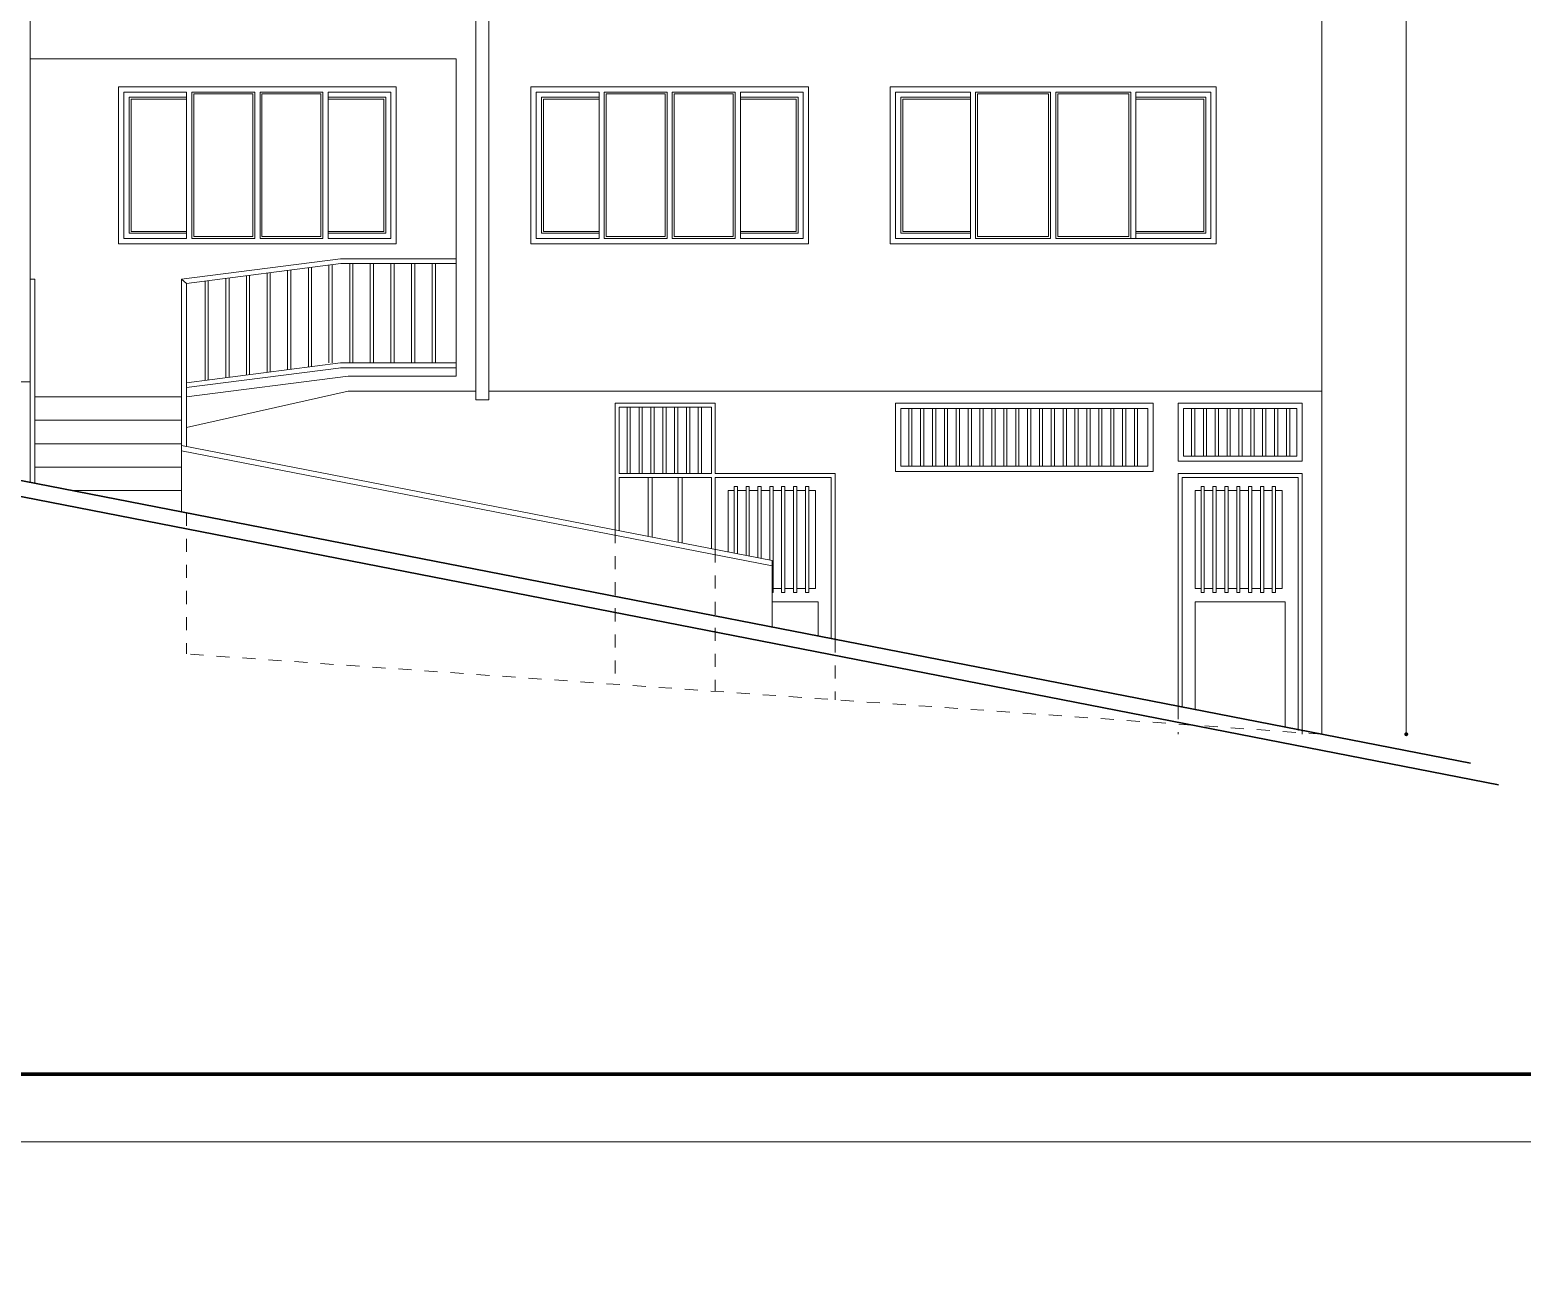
# Model space of a CAD drawing. Header units: inches. Extents: x 2908 to 3459, y -3172 to -55.
# Drawn here: x 3290.21 to 3301.66, y -313.32 to -303.86 of the extents above; entities that cross this region are included whole.
import ezdxf

# ---------------------------------------------------------------- set-up
doc = ezdxf.new("R2010")
doc.units = ezdxf.units.IN
doc.header["$MEASUREMENT"] = 0
doc.linetypes.add('ACAD_ISO03W100', pattern=[30, 12, -18])
for name, color, linetype, lineweight in [('COLUMNAS', 1, 'Continuous', 35), ('COTA', 1, 'Continuous', 9), ('LINEAS DE PROYECCIÒN', 74, 'ACAD_ISO03W100', 18), ('muros bajitos', 4, 'Continuous', 15), ('Márgen', 7, 'Continuous', 80)]:
    doc.layers.add(name, color=color, linetype=linetype, lineweight=lineweight)
doc.styles.add('Arial new', font='arial.ttf')
doc.dimstyles.new('GUS', dxfattribs={"dimtxt": 0.1, "dimasz": 0.03, "dimexe": 0.05, "dimexo": 0.05, "dimgap": 0.005, "dimtad": 0, "dimzin": 1, "dimdsep": 46, "dimtxsty": 'Arial new', "dimblk": 'DOT', "dimcen": 0.01, "dimse1": 1, "dimse2": 1, "dimclrd": 1, "dimclre": 252, "dimclrt": 1, "dimaunit": 1, "dimadec": 0, "dimazin": 2, "dimtfac": 1, "dimtmove": 0, "dimatfit": 2, "dimldrblk": 'ARCHTICK', "dimfxl": 1, "dimlwd": -1, "dimlwe": -1, "dimarcsym": 1})

# ---------------------------------------------------------------- blocks, each defined once
blk = doc.blocks.new('_Dot')
at = {"color": 0, "linetype": 'ByBlock', "lineweight": -2}
blk.add_line((-0.5, 0), (-1, 0), dxfattribs=at)
at = {"color": 0, "linetype": 'ByBlock', "const_width": 0.5}
blk.add_lwpolyline([(-0.25, 0, 1), (0.25, 0, 1)], format="xyb", close=True, dxfattribs=at)
blk = doc.blocks.new('*D4669')
at = {"layer": 'Defpoints', "color": 0, "transparency": 16777216}
for p in [(3300.122, -297.959, -12.276), (3300.771, -297.959), (3300.122, -309.262, -12.276)]:
    blk.add_point(p, dxfattribs=at)
at = {"layer": 'muros bajitos', "color": 1, "linetype": 'Continuous', "transparency": 16777216}
for p, q in [((3300.771, -297.989), (3300.771, -303.442)), ((3300.771, -309.232), (3300.771, -303.779))]:
    blk.add_line(p, q, dxfattribs=at)
at = {"layer": 'muros bajitos', "color": 1, "transparency": 16777216, "xscale": 0.03, "yscale": 0.03, "zscale": 0.03}
for p, rotation in [((3300.771, -297.959), 90), ((3300.771, -309.262), 270)]:
    blk.add_blockref('_Dot', p, dxfattribs=dict(at, rotation=rotation))
at = {"layer": 'muros bajitos', "color": 1, "transparency": 16777216, "insert": (3300.771, -303.61), "char_height": 0.1, "attachment_point": 5, "rotation": 90, "style": 'Arial new'}
blk.add_mtext('11.30', dxfattribs=at)
blk = doc.blocks.new('_ArchTick')
at = {"color": 0, "linetype": 'ByBlock', "const_width": 0.15}
blk.add_lwpolyline([(-0.5, -0.5), (0.5, 0.5)], dxfattribs=at)

msp = doc.modelspace()

# ---------------------------------------------------------------- linework, layer by layer
at = {"layer": 'COLUMNAS'}
for p, q in [((3301.263, -309.485, -7.182), (3273.332, -304.038, -7.182)), ((3301.479, -309.649, -7.182), (3273.332, -304.16, -7.182))]:
    msp.add_line(p, q, dxfattribs=at)
at = {"layer": 'COTA'}
msp.add_lwpolyline([(3272.711, -312.389), (3272.711, -287.389), (3307.711, -287.389), (3307.711, -312.389), (3272.711, -312.389)], close=True, dxfattribs=at)
at = {"layer": 'LINEAS DE PROYECCIÒN', "ltscale": 0.003}
for p, q in [((3289.739, -306.559, -7.154), (3290.211, -306.559, -7.198)), ((3291.411, -307.563, -6.923), (3291.411, -308.646, -6.923)), ((3294.702, -307.696, 5.094), (3294.702, -308.879, 5.094)), ((3295.469, -307.845, -7.182), (3295.469, -308.933, -7.182)), ((3296.389, -308.534, -7.182), (3296.389, -308.998, -7.182)), ((3300.122, -309.262, -7.182), (3291.411, -308.646, -7.182)), ((3299.022, -309.047, -7.182), (3299.022, -309.262, -7.182)), ((3299.972, -309.233, -7.182), (3299.972, -309.262, -7.182))]:
    msp.add_line(p, q, dxfattribs=at)
at = {"layer": 'muros bajitos'}
for p, q in [((3290.211, -307.329, -6.923), (3290.211, -297.959, -0.11)), ((3300.122, -306.629, -6.923), (3300.122, -297.959, -7.182)), ((3293.631, -306.697, -6.923), (3293.631, -301.244, -6.923)), ((3293.731, -306.697, -6.923), (3293.731, -301.244, -6.923)), ((3293.481, -304.08, -7.182), (3290.211, -304.08, -7.182)), ((3293.481, -306.514, -6.923), (3293.481, -304.08, -6.923)), ((3290.891, -305.499, -6.923), (3290.891, -304.295, -6.923)), ((3292.937, -304.295, 5.094), (3290.891, -304.295, 5.094)), ((3290.891, -305.499, -6.923), (3290.891, -304.295, -6.923)), ((3290.891, -304.295, 5.094), (3293.02, -304.295, 5.094)), ((3290.931, -305.459, -6.923), (3290.931, -304.335, -6.923)), ((3290.931, -304.335, 5.094), (3291.413, -304.335, 5.094)), ((3291.413, -304.335, 5.094), (3291.413, -305.459, 5.094)), ((3291.453, -304.335, 5.094), (3291.936, -304.335, 5.094)), ((3291.453, -304.335, 5.094), (3291.453, -305.459, 5.094)), ((3291.468, -304.35, 5.094), (3291.921, -304.35, 5.094)), ((3291.468, -304.35, 5.094), (3291.468, -305.444, 5.094)), ((3291.921, -304.35, 4.545), (3291.921, -305.444, -6.375)), ((3291.936, -304.335, 4.695), (3291.936, -305.459, -6.524)), ((3291.976, -304.335, 5.094), (3292.458, -304.335, 5.094)), ((3291.976, -304.335, 4.695), (3291.976, -305.459, -6.524)), ((3291.991, -304.35, 5.094), (3292.443, -304.35, 5.094)), ((3291.991, -304.35, 4.545), (3291.991, -305.444, -6.375)), ((3292.443, -304.35, 5.094), (3292.443, -305.444, 5.094)), ((3292.458, -304.335, 5.094), (3292.458, -305.459, 5.094)), ((3292.498, -304.335, 5.094), (3292.98, -304.335, 5.094)), ((3292.498, -304.335, 5.094), (3292.498, -305.459, 5.094)), ((3292.98, -305.459, -6.923), (3292.98, -304.335, -6.923)), ((3293.02, -305.499, -6.923), (3293.02, -304.295, -6.923)), ((3294.055, -305.499, -6.923), (3294.055, -304.295, -6.923)), ((3296.101, -304.295, -6.923), (3294.055, -304.295, -6.923)), ((3294.055, -304.295, -6.923), (3296.184, -304.295, -6.923)), ((3294.095, -305.459, -18.941), (3294.095, -304.335, -18.941)), ((3294.095, -304.335, -6.923), (3294.577, -304.335, -6.923)), ((3294.577, -304.335, -6.923), (3294.577, -305.459, -6.923)), ((3294.617, -304.335, -6.923), (3295.099, -304.335, -6.923)), ((3294.617, -304.335, -6.923), (3294.617, -305.459, -6.923)), ((3294.632, -304.35, -6.923), (3295.084, -304.35, -6.923)), ((3294.632, -304.35, -6.923), (3294.632, -305.444, -6.923)), ((3295.084, -304.35, -7.472), (3295.084, -305.444, -18.392)), ((3295.099, -304.335, -7.323), (3295.099, -305.459, -18.542)), ((3295.139, -304.335, -6.923), (3295.622, -304.335, -6.923)), ((3295.139, -304.335, -7.323), (3295.139, -305.459, -18.542)), ((3295.154, -304.35, -6.923), (3295.607, -304.35, -6.923)), ((3295.154, -304.35, -7.472), (3295.154, -305.444, -18.392)), ((3295.607, -304.35, -6.923), (3295.607, -305.444, -6.923)), ((3295.622, -304.335, -6.923), (3295.622, -305.459, -6.923)), ((3295.662, -304.335, -6.923), (3296.144, -304.335, -6.923)), ((3295.662, -304.335, -6.923), (3295.662, -305.459, -6.923)), ((3296.144, -305.459, -18.941), (3296.144, -304.335, -18.941)), ((3296.184, -305.499, -18.941), (3296.184, -304.295, -18.941)), ((3296.812, -305.499, -6.951), (3296.812, -304.295, -6.981)), ((3296.812, -304.295, 5.094), (3299.312, -304.295, 5.094)), ((3296.852, -305.459, -6.952), (3296.852, -304.335, -6.98)), ((3296.852, -304.335, 5.094), (3297.427, -304.335, 5.094)), ((3297.427, -304.335, 5.094), (3297.427, -305.459, 5.094)), ((3297.467, -304.335, 5.094), (3298.042, -304.335, 5.094)), ((3297.467, -304.335, -6.923), (3297.467, -305.459, -6.923)), ((3297.482, -304.35, -6.923), (3297.482, -305.444, -6.923)), ((3297.482, -304.35, 5.094), (3298.027, -304.35, 5.094)), ((3298.027, -304.35, 5.094), (3298.027, -305.444, 5.094)), ((3298.042, -304.335, 5.094), (3298.042, -305.459, 5.094)), ((3298.082, -304.335, 5.094), (3298.657, -304.335, 5.094)), ((3298.082, -304.335, 5.094), (3298.082, -305.459, 5.094)), ((3298.097, -304.35, 5.094), (3298.097, -305.444, 5.094)), ((3298.642, -304.35, 5.094), (3298.097, -304.35, 5.094)), ((3298.642, -304.35, -6.923), (3298.642, -305.444, -6.923)), ((3298.657, -304.335, -6.923), (3298.657, -305.459, -6.923)), ((3298.697, -304.335, 5.094), (3299.272, -304.335, 5.094)), ((3298.697, -304.335, 5.094), (3298.697, -305.459, 5.094)), ((3299.272, -305.459, -6.952), (3299.272, -304.335, -6.98)), ((3299.312, -305.499, -6.951), (3299.312, -304.295, -6.981)), ((3290.971, -305.419, -6.923), (3290.971, -304.375, -6.923)), ((3290.971, -304.375, 5.094), (3291.413, -304.375, 5.094)), ((3290.986, -305.404, -6.923), (3290.986, -304.39, -6.923)), ((3290.986, -304.39, 5.094), (3291.413, -304.39, 5.094)), ((3292.94, -304.375, 5.094), (3292.498, -304.375, 5.094)), ((3292.925, -304.39, 5.094), (3292.498, -304.39, 5.094)), ((3292.925, -305.404, -6.923), (3292.925, -304.39, -6.923)), ((3292.94, -305.419, -6.923), (3292.94, -304.375, -6.923)), ((3294.135, -305.419, -18.941), (3294.135, -304.375, -18.941)), ((3294.135, -304.375, -6.923), (3294.577, -304.375, -6.923)), ((3294.15, -305.404, -18.941), (3294.15, -304.39, -18.941)), ((3294.15, -304.39, -6.923), (3294.577, -304.39, -6.923)), ((3296.104, -304.375, -6.923), (3295.662, -304.375, -6.923)), ((3296.089, -304.39, -6.923), (3295.662, -304.39, -6.923)), ((3296.089, -305.404, -18.941), (3296.089, -304.39, -18.941)), ((3296.104, -305.419, -18.941), (3296.104, -304.375, -18.941)), ((3296.892, -305.419, -6.953), (3296.892, -304.375, -6.979)), ((3296.892, -304.375, 5.094), (3297.427, -304.375, 5.094)), ((3296.907, -305.404, -6.954), (3296.907, -304.39, -6.979)), ((3296.907, -304.39, 5.094), (3297.427, -304.39, 5.094)), ((3299.232, -304.375, 5.094), (3298.697, -304.375, 5.094)), ((3299.217, -304.39, 5.094), (3298.697, -304.39, 5.094)), ((3299.217, -305.404, -6.954), (3299.217, -304.39, -6.979)), ((3299.232, -305.419, -6.953), (3299.232, -304.375, -6.979)), ((3290.931, -305.459, -6.923), (3291.413, -305.459, -6.923)), ((3290.971, -305.419, -6.923), (3291.413, -305.419, -6.923)), ((3290.986, -305.404, -6.923), (3291.413, -305.404, -6.923)), ((3291.453, -305.459, -6.923), (3291.936, -305.459, -6.923)), ((3291.468, -305.444, -6.923), (3291.921, -305.444, -6.923)), ((3291.976, -305.459, -6.923), (3292.458, -305.459, -6.923)), ((3292.443, -305.444, -6.923), (3291.991, -305.444, -6.923)), ((3292.925, -305.404, -6.923), (3292.498, -305.404, -6.923)), ((3292.94, -305.419, -6.923), (3292.498, -305.419, -6.923)), ((3292.498, -305.459, -6.923), (3292.98, -305.459, -6.923)), ((3294.095, -305.459, -18.941), (3294.577, -305.459, -18.941)), ((3294.135, -305.419, -18.941), (3294.577, -305.419, -18.941)), ((3294.15, -305.404, -18.941), (3294.577, -305.404, -18.941)), ((3294.617, -305.459, -18.941), (3295.099, -305.459, -18.941)), ((3294.632, -305.444, -18.941), (3295.084, -305.444, -18.941)), ((3295.139, -305.459, -18.941), (3295.622, -305.459, -18.941)), ((3295.607, -305.444, -18.941), (3295.154, -305.444, -18.941)), ((3296.089, -305.404, -18.941), (3295.662, -305.404, -18.941)), ((3296.104, -305.419, -18.941), (3295.662, -305.419, -18.941)), ((3295.662, -305.459, -18.941), (3296.144, -305.459, -18.941)), ((3296.852, -305.459, -6.923), (3297.427, -305.459, -6.923)), ((3296.892, -305.419, -6.923), (3297.427, -305.419, -6.923)), ((3296.907, -305.404, -6.923), (3297.427, -305.404, -6.923)), ((3297.467, -305.459, -6.923), (3298.042, -305.459, -6.923)), ((3297.482, -305.444, -6.923), (3298.027, -305.444, -6.923)), ((3298.082, -305.459, -6.923), (3299.272, -305.459, -6.923)), ((3298.642, -305.444, -6.923), (3298.097, -305.444, -6.923)), ((3299.217, -305.404, -6.923), (3298.697, -305.404, -6.923)), ((3299.232, -305.419, -6.923), (3298.697, -305.419, -6.923)), ((3292.937, -305.499, -6.923), (3290.891, -305.499, -6.923)), ((3290.891, -305.499, -6.923), (3293.02, -305.499, -6.923)), ((3296.101, -305.499, -18.941), (3294.055, -305.499, -18.941)), ((3294.055, -305.499, -18.941), (3296.184, -305.499, -18.941)), ((3296.812, -305.499, -6.923), (3299.312, -305.499, -6.923)), ((3292.594, -305.614, 5.094), (3291.373, -305.771, 5.094)), ((3292.597, -305.651, 5.094), (3291.411, -305.804, 5.094)), ((3292.03, -306.485, -6.923), (3292.03, -305.724, -6.923)), ((3292.055, -306.482, -6.923), (3292.055, -305.721, -6.923)), ((3292.188, -306.465, -6.923), (3292.188, -305.704, -6.923)), ((3292.213, -306.461, -6.923), (3292.213, -305.7, -6.923)), ((3292.347, -306.444, -6.923), (3292.347, -305.683, -6.923)), ((3292.372, -306.441, -6.923), (3292.372, -305.68, -6.923)), ((3292.505, -306.412, -6.923), (3292.505, -305.663, -6.923)), ((3292.53, -306.412, -6.923), (3292.53, -305.66, -6.923)), ((3292.594, -305.614, -6.923), (3293.481, -305.614, -6.923)), ((3292.597, -305.651, -6.923), (3293.481, -305.651, -6.923)), ((3292.664, -306.412, -6.923), (3292.664, -305.651, -6.923)), ((3292.689, -306.412, -6.923), (3292.689, -305.651, -6.923)), ((3292.822, -306.412, -6.923), (3292.822, -305.651, -6.923)), ((3292.847, -306.412, -6.923), (3292.847, -305.651, -6.923)), ((3292.98, -306.412, -6.923), (3292.98, -305.651, -6.923)), ((3293.005, -306.412, -6.923), (3293.005, -305.651, -6.923)), ((3293.139, -306.412, -6.923), (3293.139, -305.651, -6.923)), ((3293.164, -306.412, -6.923), (3293.164, -305.651, -6.923)), ((3293.297, -306.412, -6.923), (3293.297, -305.651, -6.923)), ((3293.322, -306.412, -6.923), (3293.322, -305.651, -6.923)), ((3290.211, -307.329, -6.548), (3290.211, -305.771, -6.548)), ((3290.248, -305.771, -6.323), (3290.211, -305.771, -6.548)), ((3290.248, -307.337, -17.017), (3290.248, -305.771, -6.323)), ((3291.373, -307.047, 5.094), (3291.373, -305.771, 5.094)), ((3291.411, -305.804, 5.094), (3291.373, -305.771, 5.094)), ((3291.411, -307.054, -3.444), (3291.411, -305.804, 5.094)), ((3291.554, -306.546, -6.923), (3291.554, -305.785, -6.923)), ((3291.579, -306.543, -6.923), (3291.579, -305.782, -6.923)), ((3291.713, -306.526, -6.923), (3291.713, -305.765, -6.923)), ((3291.738, -306.522, -6.923), (3291.738, -305.762, -6.923)), ((3291.871, -306.505, -6.923), (3291.871, -305.744, -6.923)), ((3291.896, -306.502, -6.923), (3291.896, -305.741, -6.923)), ((3292.594, -306.412, 5.094), (3291.411, -306.565, 5.094)), ((3292.594, -306.412, -6.923), (3293.481, -306.412, -6.923)), ((3292.599, -306.45, 5.094), (3291.411, -306.602, 5.094)), ((3292.652, -306.514, 5.094), (3291.411, -306.673, 5.094)), ((3292.594, -306.45, -6.923), (3293.481, -306.45, -6.923)), ((3292.652, -306.514, -6.923), (3293.481, -306.514, -6.923)), ((3292.652, -306.629, 5.094), (3291.411, -306.908, 5.094)), ((3292.652, -306.629, -6.923), (3293.631, -306.629, -6.923)), ((3293.731, -306.629, -6.923), (3300.122, -306.629, -6.923)), ((3300.122, -309.262, -7.182), (3300.122, -306.629, -6.923)), ((3291.373, -306.673, 4.719), (3290.248, -306.673, -6.548)), ((3293.631, -306.697, -6.923), (3293.731, -306.697, -6.923)), ((3294.702, -306.723, -7.182), (3295.469, -306.723, -7.182)), ((3294.702, -307.696, -7.182), (3294.702, -306.723, -7.182)), ((3294.732, -307.262, -7.182), (3294.732, -306.753, -7.182)), ((3295.439, -306.753, -7.182), (3294.732, -306.753, -7.182)), ((3294.792, -307.262, -7.441), (3294.792, -306.753, -7.441)), ((3294.817, -307.262, -7.441), (3294.817, -306.753, -7.441)), ((3294.884, -307.262, -7.441), (3294.884, -306.753, -7.441)), ((3294.909, -307.262, -7.441), (3294.909, -306.753, -7.441)), ((3294.975, -307.262, -7.441), (3294.975, -306.753, -7.441)), ((3295, -307.262, -7.441), (3295, -306.753, -7.441)), ((3295.066, -307.262, -7.441), (3295.066, -306.753, -7.441)), ((3295.091, -307.262, -7.441), (3295.091, -306.753, -7.441)), ((3295.157, -307.262, -7.441), (3295.157, -306.753, -7.441)), ((3295.182, -307.262, -7.441), (3295.182, -306.753, -7.441)), ((3295.248, -307.262, -7.441), (3295.248, -306.753, -7.441)), ((3295.273, -307.262, -7.441), (3295.273, -306.753, -7.441)), ((3295.339, -307.262, -7.441), (3295.339, -306.753, -7.441)), ((3295.364, -307.262, -7.441), (3295.364, -306.753, -7.441)), ((3295.439, -306.753, 4.836), (3295.439, -307.262, 4.836)), ((3295.469, -307.262, -7.182), (3295.469, -306.723, -7.182)), ((3296.853, -306.723, -6.923), (3296.853, -307.245, -6.923)), ((3296.853, -306.723, -6.923), (3298.828, -306.723, -6.923)), ((3298.828, -307.245, 5.094), (3298.828, -306.723, 5.094)), ((3299.022, -306.723, -6.923), (3299.972, -306.723, -6.923)), ((3299.022, -307.168, -7.182), (3299.022, -306.723, -7.182)), ((3299.972, -307.168, -7.182), (3299.972, -306.723, -7.182)), ((3291.373, -306.853, 4.719), (3290.248, -306.853, -6.548)), ((3296.893, -306.763, -6.923), (3296.893, -307.205, -6.923)), ((3296.893, -306.763, -6.923), (3298.788, -306.763, -6.923)), ((3296.953, -307.205, -7.182), (3296.953, -306.763, -7.182)), ((3296.978, -307.205, -7.182), (3296.978, -306.763, -7.182)), ((3297.045, -307.205, -7.182), (3297.045, -306.763, -7.182)), ((3297.07, -307.205, -7.182), (3297.07, -306.763, -7.182)), ((3297.136, -307.205, -7.182), (3297.136, -306.763, -7.182)), ((3297.161, -307.205, -7.182), (3297.161, -306.763, -7.182)), ((3297.227, -307.205, -7.182), (3297.227, -306.763, -7.182)), ((3297.252, -307.205, -7.182), (3297.252, -306.763, -7.182)), ((3297.318, -307.205, -7.182), (3297.318, -306.763, -7.182)), ((3297.343, -307.205, -7.182), (3297.343, -306.763, -7.182)), ((3297.409, -307.205, -7.182), (3297.409, -306.763, -7.182)), ((3297.434, -307.205, -7.182), (3297.434, -306.763, -7.182)), ((3297.5, -307.205, -7.182), (3297.5, -306.763, -7.182)), ((3297.525, -307.205, -7.182), (3297.525, -306.763, -7.182)), ((3297.591, -307.205, -7.182), (3297.591, -306.763, -7.182)), ((3297.616, -307.205, -7.182), (3297.616, -306.763, -7.182)), ((3297.682, -307.205, -7.182), (3297.682, -306.763, -7.182)), ((3297.707, -307.205, -7.182), (3297.707, -306.763, -7.182)), ((3297.774, -307.205, -7.182), (3297.774, -306.763, -7.182)), ((3297.799, -307.205, -7.182), (3297.799, -306.763, -7.182)), ((3297.865, -307.205, -7.182), (3297.865, -306.763, -7.182)), ((3297.89, -307.205, -7.182), (3297.89, -306.763, -7.182)), ((3297.956, -307.205, -7.182), (3297.956, -306.763, -7.182)), ((3297.981, -307.205, -7.182), (3297.981, -306.763, -7.182)), ((3298.047, -307.205, -7.182), (3298.047, -306.763, -7.182)), ((3298.072, -307.205, -7.182), (3298.072, -306.763, -7.182)), ((3298.138, -307.205, -7.182), (3298.138, -306.763, -7.182)), ((3298.163, -307.205, -7.182), (3298.163, -306.763, -7.182)), ((3298.229, -307.205, -7.182), (3298.229, -306.763, -7.182)), ((3298.254, -307.205, -7.182), (3298.254, -306.763, -7.182)), ((3298.32, -307.205, -7.182), (3298.32, -306.763, -7.182)), ((3298.345, -307.205, -7.182), (3298.345, -306.763, -7.182)), ((3298.411, -307.205, -7.182), (3298.411, -306.763, -7.182)), ((3298.436, -307.205, -7.182), (3298.436, -306.763, -7.182)), ((3298.503, -307.205, -7.182), (3298.503, -306.763, -7.182)), ((3298.528, -307.205, -7.182), (3298.528, -306.763, -7.182)), ((3298.594, -307.205, -7.182), (3298.594, -306.763, -7.182)), ((3298.619, -307.205, -7.182), (3298.619, -306.763, -7.182)), ((3298.685, -307.205, -7.182), (3298.685, -306.763, -7.182)), ((3298.71, -307.205, -7.182), (3298.71, -306.763, -7.182)), ((3298.788, -307.205, 5.094), (3298.788, -306.763, 5.094)), ((3299.062, -306.763, -6.923), (3299.932, -306.763, -6.923)), ((3299.062, -307.128, -7.182), (3299.062, -306.763, -7.182)), ((3299.123, -307.128, -7.182), (3299.123, -306.763, -7.182)), ((3299.148, -307.128, -7.182), (3299.148, -306.763, -7.182)), ((3299.214, -307.128, -7.182), (3299.214, -306.763, -7.182)), ((3299.239, -307.128, -7.182), (3299.239, -306.763, -7.182)), ((3299.305, -307.128, -7.182), (3299.305, -306.763, -7.182)), ((3299.33, -307.128, -7.182), (3299.33, -306.763, -7.182)), ((3299.396, -307.128, -7.182), (3299.396, -306.763, -7.182)), ((3299.421, -307.128, -7.182), (3299.421, -306.763, -7.182)), ((3299.487, -307.128, -7.182), (3299.487, -306.763, -7.182)), ((3299.512, -307.128, -7.182), (3299.512, -306.763, -7.182)), ((3299.578, -307.128, -7.182), (3299.578, -306.763, -7.182)), ((3299.603, -307.128, -7.182), (3299.603, -306.763, -7.182)), ((3299.669, -307.128, -7.182), (3299.669, -306.763, -7.182)), ((3299.694, -307.128, -7.182), (3299.694, -306.763, -7.182)), ((3299.761, -307.128, -7.182), (3299.761, -306.763, -7.182)), ((3299.786, -307.128, -7.182), (3299.786, -306.763, -7.182)), ((3299.852, -307.128, -7.182), (3299.852, -306.763, -7.182)), ((3299.877, -307.128, -7.182), (3299.877, -306.763, -7.182)), ((3299.932, -307.128, -7.182), (3299.932, -306.763, -7.182)), ((3291.373, -307.033, 4.719), (3290.248, -307.033, -6.548)), ((3295.906, -307.93, -7.182), (3291.373, -307.047, -7.182)), ((3291.373, -307.556, 5.094), (3291.373, -307.047, 5.094)), ((3295.906, -307.971, -7.182), (3291.373, -307.087, -7.182)), ((3291.373, -307.213, 4.719), (3290.248, -307.213, -6.548)), ((3296.893, -307.205, -6.923), (3298.788, -307.205, -6.923)), ((3299.022, -307.168, -6.923), (3299.972, -307.168, -6.923)), ((3299.062, -307.128, -6.923), (3299.932, -307.128, -6.923)), ((3295.439, -307.262, -7.182), (3294.732, -307.262, -7.182)), ((3295.439, -307.292, -7.182), (3294.732, -307.292, -7.182)), ((3294.732, -307.701, -7.182), (3294.732, -307.292, -7.182)), ((3294.955, -307.745, -7.182), (3294.955, -307.292, -7.182)), ((3294.985, -307.751, -7.182), (3294.985, -307.292, -7.182)), ((3295.184, -307.79, -7.182), (3295.184, -307.292, -7.182)), ((3295.214, -307.796, -7.182), (3295.214, -307.292, -7.182)), ((3295.439, -307.839, -7.182), (3295.439, -307.292, -7.182)), ((3296.389, -307.262, -7.182), (3295.469, -307.262, -7.182)), ((3295.469, -307.845, -7.182), (3295.469, -307.292, -7.182)), ((3296.359, -307.292, -7.182), (3295.469, -307.292, -7.182)), ((3296.359, -308.528, -7.182), (3296.359, -307.292, -7.182)), ((3296.389, -308.534, -7.182), (3296.389, -307.262, -7.182)), ((3296.853, -307.245, -6.923), (3298.828, -307.245, -6.923)), ((3299.022, -309.047, -7.182), (3299.022, -307.262, -7.182)), ((3299.972, -307.262, -7.182), (3299.022, -307.262, -7.182)), ((3299.052, -309.047, -7.182), (3299.052, -307.292, -7.182)), ((3299.942, -307.292, -7.182), (3299.052, -307.292, -7.182)), ((3299.942, -309.233, -7.182), (3299.942, -307.292, -7.182)), ((3299.972, -309.233, -7.182), (3299.972, -307.262, -7.182)), ((3291.373, -307.393, 4.719), (3290.538, -307.393, -3.642)), ((3295.569, -307.865, -7.182), (3295.569, -307.392, -7.182)), ((3295.614, -307.392, -7.182), (3295.569, -307.392, -7.182)), ((3295.639, -307.362, -7.182), (3295.614, -307.362, -7.182)), ((3295.614, -307.874, -7.182), (3295.614, -307.362, -7.182)), ((3295.639, -307.878, -7.182), (3295.639, -307.362, -7.182)), ((3295.705, -307.392, -7.182), (3295.639, -307.392, -7.182)), ((3295.73, -307.362, -7.182), (3295.705, -307.362, -7.182)), ((3295.705, -307.891, -7.182), (3295.705, -307.362, -7.182)), ((3295.73, -307.896, -7.182), (3295.73, -307.362, -7.182)), ((3295.796, -307.392, -7.182), (3295.73, -307.392, -7.182)), ((3295.821, -307.362, -7.182), (3295.796, -307.362, -7.182)), ((3295.796, -307.909, -7.182), (3295.796, -307.362, -7.182)), ((3295.821, -307.914, -7.182), (3295.821, -307.362, -7.182)), ((3295.887, -307.392, -7.182), (3295.821, -307.392, -7.182)), ((3295.912, -307.362, -7.182), (3295.887, -307.362, -7.182)), ((3295.887, -307.927, -7.182), (3295.887, -307.362, -7.182)), ((3295.912, -308.175, -7.182), (3295.912, -307.362, -7.182)), ((3295.978, -307.392, -7.182), (3295.912, -307.392, -7.182)), ((3296.003, -307.362, -7.182), (3295.978, -307.362, -7.182)), ((3295.978, -308.175, -7.182), (3295.978, -307.362, -7.182)), ((3296.003, -308.175, -7.182), (3296.003, -307.362, -7.182)), ((3296.07, -307.392, -7.182), (3296.003, -307.392, -7.182)), ((3296.095, -307.362, -7.182), (3296.07, -307.362, -7.182)), ((3296.07, -308.175, -7.182), (3296.07, -307.362, -7.182)), ((3296.095, -308.175, -7.182), (3296.095, -307.362, -7.182)), ((3296.161, -307.392, -7.182), (3296.095, -307.392, -7.182)), ((3296.186, -307.362, -7.182), (3296.161, -307.362, -7.182)), ((3296.161, -308.175, -7.182), (3296.161, -307.362, -7.182)), ((3296.186, -308.175, -7.182), (3296.186, -307.362, -7.182)), ((3296.238, -307.392, -7.182), (3296.186, -307.392, -7.182)), ((3296.238, -308.145, -7.182), (3296.238, -307.392, -7.182)), ((3299.152, -308.145, -7.182), (3299.152, -307.392, -7.182)), ((3299.196, -307.392, -7.182), (3299.152, -307.392, -7.182)), ((3299.221, -307.362, -7.182), (3299.196, -307.362, -7.182)), ((3299.196, -308.175, -7.182), (3299.196, -307.362, -7.182)), ((3299.221, -308.175, -7.182), (3299.221, -307.362, -7.182)), ((3299.287, -307.392, -7.182), (3299.221, -307.392, -7.182)), ((3299.312, -307.362, -7.182), (3299.287, -307.362, -7.182)), ((3299.287, -308.175, -7.182), (3299.287, -307.362, -7.182)), ((3299.312, -308.175, -7.182), (3299.312, -307.362, -7.182)), ((3299.379, -307.392, -7.182), (3299.312, -307.392, -7.182)), ((3299.404, -307.362, -7.182), (3299.379, -307.362, -7.182)), ((3299.379, -308.175, -7.182), (3299.379, -307.362, -7.182)), ((3299.404, -308.175, -7.182), (3299.404, -307.362, -7.182)), ((3299.47, -307.392, -7.182), (3299.404, -307.392, -7.182)), ((3299.495, -307.362, -7.182), (3299.47, -307.362, -7.182)), ((3299.47, -308.175, -7.182), (3299.47, -307.362, -7.182)), ((3299.495, -308.175, -7.182), (3299.495, -307.362, -7.182)), ((3299.561, -307.392, -7.182), (3299.495, -307.392, -7.182)), ((3299.586, -307.362, -7.182), (3299.561, -307.362, -7.182)), ((3299.561, -308.175, -7.182), (3299.561, -307.362, -7.182)), ((3299.586, -308.175, -7.182), (3299.586, -307.362, -7.182)), ((3299.652, -307.392, -7.182), (3299.586, -307.392, -7.182)), ((3299.677, -307.362, -7.182), (3299.652, -307.362, -7.182)), ((3299.652, -308.175, -7.182), (3299.652, -307.362, -7.182)), ((3299.677, -308.175, -7.182), (3299.677, -307.362, -7.182)), ((3299.743, -307.392, -7.182), (3299.677, -307.392, -7.182)), ((3299.768, -307.362, -7.182), (3299.743, -307.362, -7.182)), ((3299.743, -308.175, -7.182), (3299.743, -307.362, -7.182)), ((3299.768, -308.175, -7.182), (3299.768, -307.362, -7.182)), ((3299.82, -307.392, -7.182), (3299.768, -307.392, -7.182)), ((3299.82, -308.145, -7.182), (3299.82, -307.392, -7.182)), ((3295.906, -308.44, 5.094), (3295.906, -307.93, 5.094)), ((3295.912, -308.175, -7.182), (3295.906, -308.175, -7.182)), ((3296.259, -308.245, -7.182), (3295.906, -308.245, -7.182)), ((3295.978, -308.145, -7.182), (3295.912, -308.145, -7.182)), ((3296.003, -308.175, -7.182), (3295.978, -308.175, -7.182)), ((3296.07, -308.145, -7.182), (3296.003, -308.145, -7.182)), ((3296.095, -308.175, -7.182), (3296.07, -308.175, -7.182)), ((3296.161, -308.145, -7.182), (3296.095, -308.145, -7.182)), ((3296.186, -308.175, -7.182), (3296.161, -308.175, -7.182)), ((3296.238, -308.145, -7.182), (3296.186, -308.145, -7.182)), ((3296.259, -308.509, -7.182), (3296.259, -308.245, -7.182)), ((3299.196, -308.145, -7.182), (3299.152, -308.145, -7.182)), ((3299.152, -309.073, -7.182), (3299.152, -308.245, -7.182)), ((3299.842, -308.245, -7.182), (3299.152, -308.245, -7.182)), ((3299.221, -308.175, -7.182), (3299.196, -308.175, -7.182)), ((3299.287, -308.145, -7.182), (3299.221, -308.145, -7.182)), ((3299.312, -308.175, -7.182), (3299.287, -308.175, -7.182)), ((3299.379, -308.145, -7.182), (3299.312, -308.145, -7.182)), ((3299.404, -308.175, -7.182), (3299.379, -308.175, -7.182)), ((3299.47, -308.145, -7.182), (3299.404, -308.145, -7.182)), ((3299.495, -308.175, -7.182), (3299.47, -308.175, -7.182)), ((3299.561, -308.145, -7.182), (3299.495, -308.145, -7.182)), ((3299.586, -308.175, -7.182), (3299.561, -308.175, -7.182)), ((3299.652, -308.145, -7.182), (3299.586, -308.145, -7.182)), ((3299.677, -308.175, -7.182), (3299.652, -308.175, -7.182)), ((3299.743, -308.145, -7.182), (3299.677, -308.145, -7.182)), ((3299.768, -308.175, -7.182), (3299.743, -308.175, -7.182)), ((3299.82, -308.145, -7.182), (3299.768, -308.145, -7.182)), ((3299.842, -309.207, -7.182), (3299.842, -308.245, -7.182))]:
    msp.add_line(p, q, dxfattribs=at)
at = {"layer": 'Márgen'}
msp.add_line((3306.806, -311.869), (3273.332, -311.869), dxfattribs=at)

# ---------------------------------------------------------------- dimensions: what is measured, and where the dimension line sits
at = {"layer": 'muros bajitos'}
dim = msp.add_linear_dim(base=(3300.771, -297.959, 5.094), p1=(3300.122, -309.262, -7.182), p2=(3300.122, -297.959, -7.182), angle=90, dimstyle='GUS', dxfattribs=at)
dim.commit()
dim.dimension.update_dxf_attribs({"geometry": '*D4669', "text_midpoint": (3300.771, -303.61, 5.094)})

doc.saveas('drawing.dxf')
